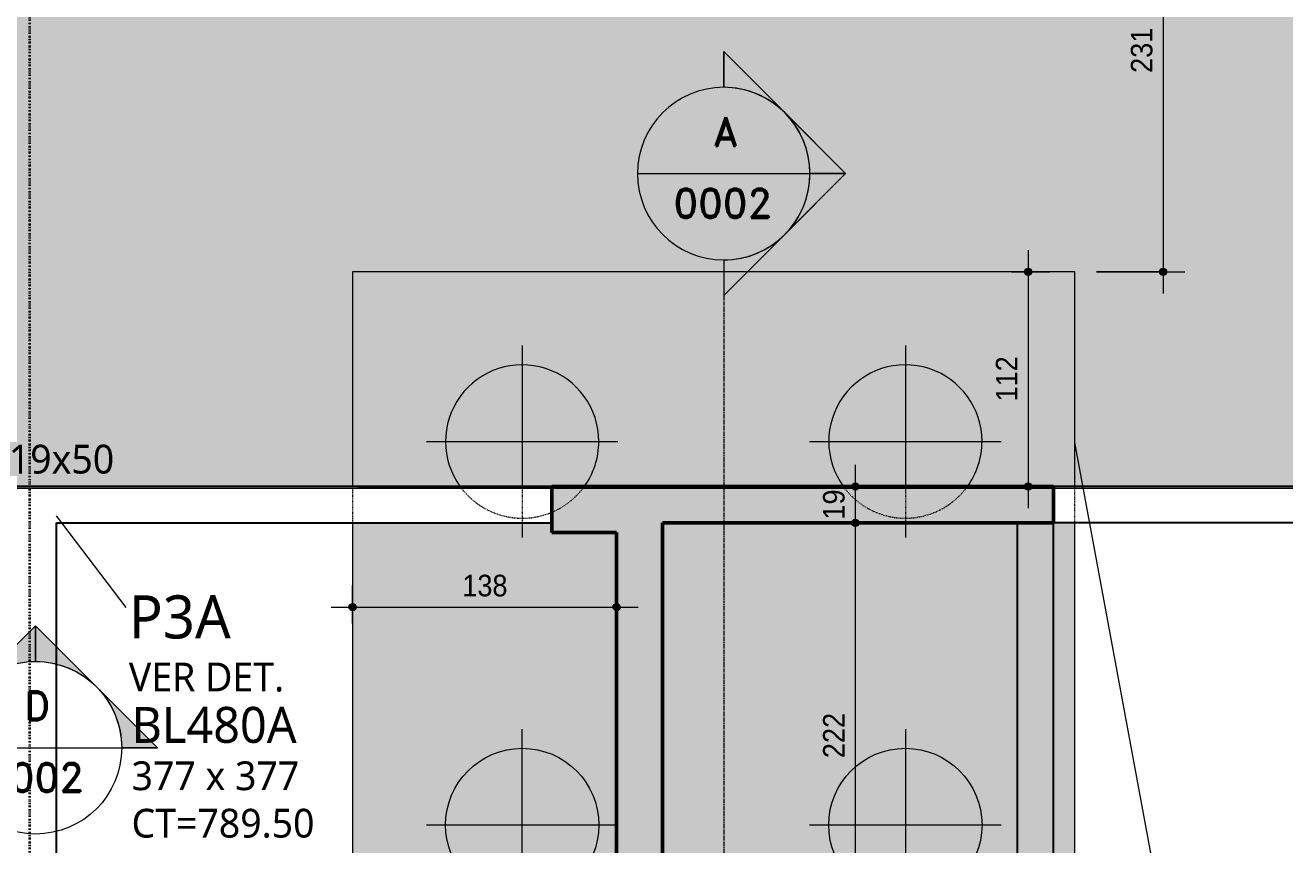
# Model space of a CAD drawing. Header units: centimetres. Extents: x -3523 to 38560, y -3196 to 88043.
# Drawn here: x -661 to -4, y 520 to 948 of the extents above; entities that cross this region are included whole.
import ezdxf

# ---------------------------------------------------------------- set-up
doc = ezdxf.new("R2010")
doc.units = ezdxf.units.CM
for name, pattern in [('Centro de 6 mm', [1.32, 0.6, -0.24, 0.24, -0.24]), ('Dash dot', [1.5875, 0.635, -0.47625, 0, -0.47625]), ('Traço', [0.635, 0.3175, -0.3175])]:
    doc.linetypes.add(name, pattern=pattern)
for name, color, linetype, lineweight in [('A-ANNO-DIMS', 7, 'Continuous', 9), ('A-ANNO-DIMS-75', 7, 'Continuous', 9), ('A-DETL-GENF', 7, 'Continuous', 18), ('A-DETL-MBND', 7, 'Continuous', 18), ('A-DETL-THIN', 7, 'Continuous', 25), ('G-ANNO-SYMB', 7, 'Continuous', 9), ('S-BEAM', 7, 'Continuous', 25), ('S-BEAM-IDEN', 7, 'Continuous', 9), ('S-COLS', 7, 'Continuous', 25), ('S-COLS-IDEN', 7, 'Continuous', 9), ('S-FNDN', 7, 'Continuous', 25), ('S-FNDN-HDLN', 7, 'Traço', 18), ('S-FNDN-IDEN', 7, 'Continuous', 9), ('S-GRID', 7, 'Continuous', 9)]:
    doc.layers.add(name, color=color, linetype=linetype, lineweight=lineweight)
doc.layers.add('A-DETL', color=7, linetype='Continuous', lineweight=18, true_color=0x00a600)
doc.styles.add('Arial_1', font='arial.ttf', dxfattribs={"width": 0.9, "height": 11.25})
doc.styles.add('Gadugi', font='gadugi.ttf', dxfattribs={"height": 15})
doc.styles.add('Gadugi_1', font='gadugi.ttf', dxfattribs={"height": 22.5})
doc.styles.add('Gadugi_2', font='gadugi.ttf', dxfattribs={"height": 18.75})
doc.styles.add('Gadugi_3', font='gadugi.ttf', dxfattribs={"height": 0.2})
doc.styles.add('RomanD', font='romand__.ttf', dxfattribs={"height": 15})
doc.dimstyles.new('PED_1_5mm_ESQ', dxfattribs={"dimscale": 30.48, "dimtxt": 11.477918, "dimasz": 0.492126, "dimexe": 0.369094, "dimexo": 0.369094, "dimgap": 0.073819, "dimtad": 1, "dimdec": 1, "dimrnd": 0.5, "dimdsep": 46, "dimtxsty": 'Arial_1', "dimblk1": 'DOTSMALL', "dimblk2": 'DOTSMALL', "dimsah": 1, "dimcen": 0.09, "dimdle": 0.369094, "dimazin": 0, "dimtfac": 1, "dimtdec": 4, "dimtix": 1, "dimtmove": 0, "dimatfit": 3, "dimfxl": 1, "dimtvp": 1, "dimtolj": 1, "dimtzin": 0, "dimarcsym": 2})

# ---------------------------------------------------------------- blocks, each defined once
blk = doc.blocks.new('PED_BLRET-4EST_R01_2019 - 377x377x170-3763710-PL B 002 - FUNDAÇÃO')
at = {"layer": 'A-DETL-MBND'}
for p, q in [((-105, 30), (-105, -43.48)), ((95, 30), (95, -43.48)), ((-155, -20), (-55, -20)), ((45, -20), (145, -20)), ((-105, -62.48), (-105, -70)), ((95, -62.48), (95, -70)), ((-105, -270), (-105, -170)), ((95, -170), (95, -270)), ((-155, -220), (-55.73, -220)), ((45, -220), (145, -220))]:
    blk.add_line(p, q, dxfattribs=at)
for centre in [(-105, -220), (95, -220)]:
    blk.add_circle(centre, 40, dxfattribs=at)
for centre, start, end in [((-105, -20), 360, 216.12497), ((95, -20), 360, 216.12497), ((-105, -20), 323.87503, 360), ((95, -20), 323.87503, 360)]:
    blk.add_arc(centre, 40, start, end, dxfattribs=at)
at = {"layer": 'S-FNDN-HDLN'}
for p, q in [((-105, -43.49), (-105, -62.48)), ((95, -43.49), (95, -62.48)), ((-55.72, -220), (-55, -220))]:
    blk.add_line(p, q, dxfattribs=at)
for centre in [(-105, -20), (95, -20)]:
    blk.add_arc(centre, 40, 216.13209, 323.86791, dxfattribs=at)
blk = doc.blocks.new('PED_TAG_PILAR_R04 - PILAR VER DET_-2523782-PL B 002 - FUNDAÇÃO')
at = {"layer": 'S-COLS-IDEN', "insert": (0.1149, -0.6328), "char_height": 0.2, "width": 1.370886, "attachment_point": 1, "style": 'Gadugi_3'}
blk.add_mtext('VER DET.', dxfattribs=at)
blk = doc.blocks.new('Corte - M_Cabeça do corte - Preenchida-2060824-PL B 002 - FUNDAÇÃO')
at = {"layer": 'G-ANNO-SYMB'}
h = blk.add_hatch(color=256, dxfattribs=at)
edge = h.paths.add_edge_path(flags=0)
edge.add_line((-0.6, 0.8485), (-0.6, 0.6))
edge.add_arc((-0.6, 0), 0.6, 90, 135)
edge.add_line((-1.0243, 0.4243), (-0.6, 0.8485))
h = blk.add_hatch(color=256, dxfattribs=at)
edge = h.paths.add_edge_path(flags=0)
edge.add_line((-0.6, 0.8485), (-0.1757, 0.4243))
edge.add_arc((-0.6, 0), 0.6, 45, 90)
edge.add_line((-0.6, 0.6), (-0.6, 0.8485))
h = blk.add_hatch(color=256, dxfattribs=at)
edge = h.paths.add_edge_path(flags=0)
edge.add_line((-1.4485, 0), (-1.0243, 0.4243))
edge.add_arc((-0.6, 0), 0.6, 135, 180)
edge.add_line((-1.2, 0), (-1.4485, 0))
h = blk.add_hatch(color=256, dxfattribs=at)
edge = h.paths.add_edge_path(flags=0)
edge.add_line((0.2485, 0), (0, 0))
edge.add_arc((-0.6, 0), 0.6, 360, 405)
edge.add_line((-0.1757, 0.4243), (0.2485, 0))
for p, q in [((-0.6, 0.8485), (-1.4485, 0)), ((-0.6, 0.8485), (-1.0243, 0.4243)), ((-0.6, 0.8485), (0.2485, 0)), ((-0.6, 0.6), (-0.6, 0.8485)), ((-0.6, 0.8485), (-0.6, 0.6)), ((-0.1757, 0.4243), (-0.6, 0.8485)), ((-1.0243, 0.4243), (-1.4485, 0)), ((0.2485, 0), (-0.1757, 0.4243)), ((-1.4485, 0), (-1.2, 0)), ((0, 0), (0.2485, 0)), ((-1.2, 0), (-1.4485, 0)), ((0, 0), (0.2485, 0))]:
    blk.add_line(p, q, dxfattribs=at)
for start, end in [(360, 180), (90, 135), (45, 90), (135, 180), (360, 45), (180, 360)]:
    blk.add_arc((-0.6, 0), 0.6, start, end, dxfattribs=at)
blk = doc.blocks.new('DIMBLOCK98-PL B 002 - FUNDAÇÃO')
at = {"layer": 'A-ANNO-DIMS-75'}
h = blk.add_hatch(color=256, dxfattribs=at)
edge = h.paths.add_edge_path(flags=0)
edge.add_arc((-227.77, 707.12), 1.87, 0, 360)
h = blk.add_hatch(color=256, dxfattribs=at)
edge = h.paths.add_edge_path(flags=0)
edge.add_arc((-227.77, 688.12), 1.87, 0, 360)
for p, q in [((-227.77, 718.37), (-227.77, 688.12)), ((-236.37, 707.12), (-216.52, 707.12)), ((-227.77, 707.12), (-236.37, 707.12)), ((-236.37, 688.12), (-216.52, 688.12)), ((-227.77, 688.12), (-236.37, 688.12))]:
    blk.add_line(p, q, dxfattribs=at)
for centre in [(-227.77, 707.12), (-227.77, 688.12)]:
    blk.add_circle(centre, 1.87, dxfattribs=at)
at = {"layer": 'A-ANNO-DIMS-75', "color": 0, "insert": (-244.63, 689.85), "char_height": 11.25, "width": 18.6472, "attachment_point": 1, "rotation": 90, "line_spacing_factor": 0.941778, "style": 'Arial_1'}
blk.add_mtext('19', dxfattribs=at)
blk = doc.blocks.new('_DotSmall')
at = {"color": 0, "linetype": 'ByBlock', "const_width": 0.5}
blk.add_lwpolyline([(-0.0625, 0, 1), (0.0625, 0, 1)], format="xyb", close=True, dxfattribs=at)
blk = doc.blocks.new('DIMBLOCK99-PL B 002 - FUNDAÇÃO')
at = {"layer": 'A-ANNO-DIMS-75'}
h = blk.add_hatch(color=256, dxfattribs=at)
edge = h.paths.add_edge_path(flags=0)
edge.add_arc((-227.77, 688.12), 1.87, 0, 360)
h = blk.add_hatch(color=256, dxfattribs=at)
edge = h.paths.add_edge_path(flags=0)
edge.add_arc((-227.77, 466.12), 1.88, 0, 360)
for p, q in [((-236.37, 688.12), (-216.52, 688.12)), ((-227.77, 688.12), (-236.37, 688.12)), ((-227.77, 688.12), (-227.77, 466.12)), ((-236.37, 466.12), (-216.52, 466.12)), ((-227.77, 466.12), (-236.37, 466.12))]:
    blk.add_line(p, q, dxfattribs=at)
for centre, radius in [((-227.77, 688.12), 1.87), ((-227.77, 466.12), 1.88)]:
    blk.add_circle(centre, radius, dxfattribs=at)
at = {"layer": 'A-ANNO-DIMS-75', "color": 0, "insert": (-244.63, 565.46), "char_height": 11.25, "width": 27.9708, "attachment_point": 1, "rotation": 90, "line_spacing_factor": 0.941778, "style": 'Arial_1'}
blk.add_mtext('222', dxfattribs=at)
blk = doc.blocks.new('DIMBLOCK111-PL B 002 - FUNDAÇÃO')
at = {"layer": 'A-ANNO-DIMS-75'}
h = blk.add_hatch(color=256, dxfattribs=at)
edge = h.paths.add_edge_path(flags=0)
edge.add_arc((-490.14, 644.24), 1.88, 0, 360)
h = blk.add_hatch(color=256, dxfattribs=at)
edge = h.paths.add_edge_path(flags=0)
edge.add_arc((-352.36, 644.24), 1.88, 0, 360)
for p, q in [((-490.14, 635.64), (-490.14, 655.49)), ((-352.36, 635.64), (-352.36, 655.49)), ((-501.39, 644.24), (-341.11, 644.24)), ((-490.14, 644.24), (-490.14, 635.64)), ((-352.36, 644.24), (-352.36, 635.64))]:
    blk.add_line(p, q, dxfattribs=at)
for centre in [(-490.14, 644.24), (-352.36, 644.24)]:
    blk.add_circle(centre, 1.88, dxfattribs=at)
at = {"layer": 'A-ANNO-DIMS-75', "color": 0, "insert": (-432.91, 661.1), "char_height": 11.25, "width": 27.9708, "attachment_point": 1, "line_spacing_factor": 0.941778, "style": 'Arial_1'}
blk.add_mtext('138', dxfattribs=at)
blk = doc.blocks.new('DIMBLOCK112-PL B 002 - FUNDAÇÃO')
at = {"layer": 'A-ANNO-DIMS-75'}
h = blk.add_hatch(color=256, dxfattribs=at)
edge = h.paths.add_edge_path(flags=0)
edge.add_arc((-137.56, 819.1), 1.87, 0, 360)
h = blk.add_hatch(color=256, dxfattribs=at)
edge = h.paths.add_edge_path(flags=0)
edge.add_arc((-137.56, 707.12), 1.87, 0, 360)
for p, q in [((-137.56, 830.35), (-137.56, 695.87)), ((-146.16, 819.1), (-126.31, 819.1)), ((-137.56, 819.1), (-146.16, 819.1)), ((-146.16, 707.12), (-126.31, 707.12)), ((-137.56, 707.12), (-146.16, 707.12))]:
    blk.add_line(p, q, dxfattribs=at)
for centre in [(-137.56, 819.1), (-137.56, 707.12)]:
    blk.add_circle(centre, 1.87, dxfattribs=at)
at = {"layer": 'A-ANNO-DIMS-75', "color": 0, "insert": (-154.42, 751.46), "char_height": 11.25, "width": 27.9708, "attachment_point": 1, "rotation": 90, "line_spacing_factor": 0.941778, "style": 'Arial_1'}
blk.add_mtext('112', dxfattribs=at)
blk = doc.blocks.new('DIMBLOCK200-PL B 002 - FUNDAÇÃO')
at = {"layer": 'A-ANNO-DIMS-75'}
h = blk.add_hatch(color=256, dxfattribs=at)
edge = h.paths.add_edge_path(flags=0)
edge.add_arc((-67.1, 1049.88), 1.88, 0, 360)
h = blk.add_hatch(color=256, dxfattribs=at)
edge = h.paths.add_edge_path(flags=0)
edge.add_arc((-67.1, 819.1), 1.88, 0, 360)
for p, q in [((-212.11, 1049.88), (-55.85, 1049.88)), ((-67.1, 1049.88), (-212.11, 1049.88)), ((-67.1, 1049.88), (-67.1, 807.85)), ((-101.89, 819.1), (-55.85, 819.1)), ((-67.1, 819.1), (-101.89, 819.1))]:
    blk.add_line(p, q, dxfattribs=at)
for centre in [(-67.1, 1049.88), (-67.1, 819.1)]:
    blk.add_circle(centre, 1.88, dxfattribs=at)
at = {"layer": 'A-ANNO-DIMS-75', "color": 0, "insert": (-83.95, 922.84), "char_height": 11.25, "width": 27.9708, "attachment_point": 1, "rotation": 90, "line_spacing_factor": 0.941778, "style": 'Arial_1'}
blk.add_mtext('231', dxfattribs=at)

msp = doc.modelspace()

# ---------------------------------------------------------------- hatches: boundary and pattern name
at = {"layer": 'A-DETL-GENF', "true_color": 0xe6e6e6}
h = msp.add_hatch(color=254, dxfattribs=at)
h.paths.add_polyline_path([(-780.089, 706.316), (-386.115, 706.316), (-386.115, 707.119), (-490.138, 707.119), (-490.138, 819.102), (-113.138, 819.102), (-113.138, 707.119), (-124.365, 707.119), (-124.365, 706.316), (43.51, 706.316), (43.51, 770.619), (70.307, 770.619), (70.307, 1173.082), (306.417, 1173.082), (147.343, 1755.323), (97.342, 1755.323), (97.342, 1835.352), (-215.981, 1835.352), (-215.981, 1756.172), (-275.96, 1756.172), (-442.089, 1296.011), (-425.073, 1285.306), (-465.011, 1221.825), (-491.496, 1238.487), (-546.599, 1166.011), (-546.599, 1141.884), (-298.365, 1141.884), (-298.365, 1214.884), (-223.365, 1214.884), (-223.365, 1049.884), (-298.365, 1049.884), (-298.365, 1122.884), (-546.599, 1122.884), (-546.599, 1094.884), (-621.599, 1094.884), (-621.599, 1169.884), (-567.522, 1169.884), (-507.641, 1248.644), (-528.493, 1261.763), (-488.554, 1325.245), (-485.408, 1323.265), (-329.119, 1756.172), (-345.981, 1756.172), (-345.981, 1866.172), (-316.578, 1866.172), (-444.521, 2197.571), (-444.83, 2197.454), (-462.562, 2244.301), (-671.366, 2785.221), (-685.288, 2823.058), (-685.488, 2822.982), (-703.22, 2869.732), (-702.555, 2869.984), (-718.743, 2913.873), (-862.537, 3299.756), (-968.123, 3253.612), (-914.305, 3339.122), (-930.385, 3349.243), (-979.853, 3270.645), (-1027.785, 3380.324), (-999.447, 3392.709), (-1318.73, 3593.658), (-1333.645, 3569.961), (-1357.562, 3585.013), (-1342.647, 3608.71), (-1358.727, 3618.831), (-1373.642, 3595.134), (-1397.12, 3609.91), (-1382.205, 3633.607), (-1824.457, 3911.949), (-1862.275, 3851.86), (-1909.247, 3881.422), (-3097.084, 1994.095), (-2170.119, 1408.797), (-2169.792, 1409.316), (-2127.476, 1382.683), (-2127.841, 1382.102), (-1767.194, 1154.384), (-1737.355, 1154.384), (-1351.153, 1779.215), (-1413.278, 1818.573), (-1373.141, 1881.929), (-1233.757, 1793.627), (-1248.497, 1770.361), (-909.742, 1557.157), (-894.827, 1580.854), (-831.352, 1540.905), (-871.302, 1477.43), (-899.843, 1495.393), (-1197.486, 1153.393), (-1178.443, 1141.408), (-1218.392, 1077.933), (-1281.867, 1117.882), (-1279.683, 1121.353), (-1695.298, 1108.989), (-1460.081, 960.469), (-1310.615, 970.198), (-1282.615, 970.198), (-1282.615, 988.119), (-857.365, 988.119), (-857.365, 707.119), (-852.365, 707.119), (-852.365, 706.316), (-787.91, 706.316)], flags=0)
h.paths.add_polyline_path([(-1711.866, 1127.504), (-1267.491, 1140.724), (-1241.918, 1181.357), (-1213.76, 1163.636), (-916.117, 1505.636), (-934.777, 1517.38), (-919.862, 1541.077), (-1258.665, 1754.311), (-1273.895, 1730.271), (-1335.101, 1769.046), (-1715.019, 1154.384), (-1711.866, 1154.384), (-1711.866, 1137.129)], flags=0)
h.paths.add_polyline_path([(317.769, 1321.247), (317.769, 1754.601), (277.762, 1754.601), (277.762, 1835.352), (227.342, 1835.352), (227.342, 1755.323), (199.175, 1755.323), (306.417, 1362.799)], flags=0)
h.paths.add_polyline_path([(-17.803, 1780.55), (-17.803, 1796.55), (-1.803, 1796.55), (-2.348, 1792.409), (-3.947, 1788.55), (-6.489, 1785.236), (-9.803, 1782.694), (-13.662, 1781.095)], flags=0)
h.paths.add_polyline_path([(-33.803, 1796.55), (-33.258, 1800.691), (-31.659, 1804.55), (-29.117, 1807.864), (-25.803, 1810.406), (-21.944, 1812.005), (-17.803, 1812.55), (-17.803, 1796.55), (-33.258, 1796.55)], flags=0)
h.paths.add_polyline_path([(-1713.322, 2040.579), (-1755.638, 2067.212), (-1745.518, 2083.292), (-1703.201, 2056.659), (-1711.577, 2043.352)], flags=0)
h.paths.add_polyline_path([(-2141.673, 2310.054), (-2183.989, 2336.687), (-2173.869, 2352.768), (-2131.552, 2326.135)], flags=0)
h.paths.add_polyline_path([(-872.017, 2476.309), (-914.333, 2502.941), (-904.213, 2519.022), (-861.896, 2492.389)], flags=0)
h.paths.add_polyline_path([(-1278.153, 2731.912), (-1320.47, 2758.545), (-1310.349, 2774.626), (-1268.033, 2747.993), (-1275.233, 2736.552)], flags=0)
h.paths.add_polyline_path([(-1706.492, 3001.506), (-1748.808, 3028.139), (-1738.688, 3044.22), (-1696.371, 3017.587)], flags=0)
h.paths.add_polyline_path([(-866.215, 3298.666), (-862.634, 3300.018), (-865.839, 3308.62), (-871.262, 3312.032), (-868.974, 3305.973)], flags=0)
at = {"layer": 'A-DETL-MBND', "true_color": 0xe6b8b7}
h = msp.add_hatch(color=9, dxfattribs=at)
h.paths.add_polyline_path([(-144.171, 442.102), (-143.365, 442.102), (-143.365, 452.119), (-328.365, 452.119), (-328.365, 442.102), (-192.888, 442.102)], flags=0)
h.paths.add_polyline_path([(-352.365, 442.102), (-347.365, 442.102), (-347.365, 452.119), (-352.365, 452.119), (-352.365, 683.119), (-386.115, 683.119), (-386.115, 688.119), (-490.138, 688.119), (-490.138, 442.102), (-386.115, 442.102)], flags=0)
h.paths.add_polyline_path([(-113.138, 442.102), (-113.138, 688.119), (-124.365, 688.119), (-124.365, 442.102)], flags=0)
h.paths.add_polyline_path([(-143.365, 466.119), (-143.365, 688.119), (-328.365, 688.119), (-328.365, 466.119), (-192.888, 466.119)], flags=0)
h.paths.add_polyline_path([(-490.138, 707.119), (-113.138, 707.119), (-113.138, 819.102), (-490.138, 819.102), (-490.138, 749.464)], flags=0)
at = {"layer": 'S-BEAM', "true_color": 0xffcc66}
msp.add_hatch(color=31, dxfattribs=at).paths.add_polyline_path([(-124.365, -7.881), (-124.365, 688.119), (-143.365, 688.119), (-143.365, -7.881)], flags=0)
at = {"layer": 'S-COLS', "true_color": 0x808080}
msp.add_hatch(color=8, dxfattribs=at).paths.add_polyline_path([(-328.365, 452.119), (-328.365, 688.119), (-124.365, 688.119), (-124.365, 707.119), (-386.115, 707.119), (-386.115, 683.119), (-352.365, 683.119), (-352.365, 452.119), (-332.663, 452.119)], flags=0)

# ---------------------------------------------------------------- linework, layer by layer
at = {"layer": 'A-DETL', "color": 7}
msp.add_line((-857.365, 706.316), (43.51, 706.316), dxfattribs=at)
at = {"layer": 'A-DETL-MBND'}
for p, q in [((-113.138, 819.102), (-490.138, 819.102)), ((-490.138, 819.102), (-490.138, 707.119)), ((-113.138, 707.119), (-113.138, 819.102)), ((-490.138, 688.119), (-490.138, 442.102)), ((-113.138, 442.102), (-113.138, 688.119))]:
    msp.add_line(p, q, dxfattribs=at)
at = {"layer": 'A-DETL-THIN', "color": 9, "lineweight": 18, "true_color": 0xc0c0c0}
for p, q in [((35.135, -69.254), (-113.138, 730.091)), ((-608.436, 644.006), (-644.731, 691.783))]:
    msp.add_line(p, q, dxfattribs=at)
at = {"layer": 'A-DETL-THIN'}
msp.add_line((-487.365, 707.119), (-387.365, 707.119), dxfattribs=at)
at = {"layer": 'G-ANNO-SYMB'}
for p, q in [((-341.46, 870.312), (-251.46, 870.312)), ((-700.689, 570.866), (-610.689, 570.866))]:
    msp.add_line(p, q, dxfattribs=at)
at = {"layer": 'G-ANNO-SYMB', "linetype": 'Centro de 6 mm'}
msp.add_line((-296.46, 825.312), (-296.46, -413.19), dxfattribs=at)
at = {"layer": 'S-BEAM'}
for p, q in [((-386.115, 707.119), (-794.231, 707.119)), ((43.51, 707.119), (-124.365, 707.119)), ((-644.731, 293.773), (-644.731, 688.119)), ((-644.731, 688.119), (-386.115, 688.119)), ((-143.365, 688.119), (-143.365, 466.119)), ((-124.365, -7.881), (-124.365, 688.119)), ((43.51, 688.119), (-124.365, 688.119))]:
    msp.add_line(p, q, dxfattribs=at)
at = {"layer": 'S-COLS', "lineweight": 50}
for p, q in [((-124.365, 707.119), (-386.115, 707.119)), ((-386.115, 707.119), (-386.115, 683.119)), ((-124.365, 688.119), (-124.365, 707.119)), ((-328.365, 452.119), (-328.365, 688.119)), ((-328.365, 688.119), (-124.365, 688.119)), ((-386.115, 683.119), (-352.365, 683.119)), ((-352.365, 683.119), (-352.365, 452.119))]:
    msp.add_line(p, q, dxfattribs=at)
at = {"layer": 'S-FNDN-HDLN'}
for p, q in [((-490.138, 707.114), (-490.138, 688.124)), ((-113.138, 688.124), (-113.138, 707.114))]:
    msp.add_line(p, q, dxfattribs=at)
at = {"layer": 'S-GRID', "color": 6, "linetype": 'Dash dot', "lineweight": 35, "true_color": 0xff00ff}
msp.add_line((-658.86, 3240.549), (-658.86, -1018.232), dxfattribs=at)

# ---------------------------------------------------------------- block references
at = {"layer": 'G-ANNO-SYMB', "xscale": 74.99999999999996, "yscale": 74.99999999999996, "zscale": 74.99999999999996, "rotation": 269.9999999999996}
msp.add_blockref('Corte - M_Cabeça do corte - Preenchida-2060824-PL B 002 - FUNDAÇÃO', (-296.46, 825.312), dxfattribs=at)
at = {"layer": 'G-ANNO-SYMB', "extrusion": (0, 0, -1), "xscale": 74.99999999999996, "yscale": 74.99999999999996, "zscale": 74.99999999999996}
msp.add_blockref('Corte - M_Cabeça do corte - Preenchida-2060824-PL B 002 - FUNDAÇÃO', (700.689, 570.866), dxfattribs=at)
at = {"layer": 'S-COLS-IDEN', "xscale": 74.99999999999996, "yscale": 74.99999999999996, "zscale": 74.99999999999996}
msp.add_blockref('PED_TAG_PILAR_R04 - PILAR VER DET_-2523782-PL B 002 - FUNDAÇÃO', (-615.557, 662.735), dxfattribs=at)
at = {"layer": 'S-FNDN', "linetype": 'Traço', "lineweight": 18}
msp.add_blockref('PED_BLRET-4EST_R01_2019 - 377x377x170-3763710-PL B 002 - FUNDAÇÃO', (-296.638, 750.602), dxfattribs=at)

# ---------------------------------------------------------------- texts
at = {"layer": 'G-ANNO-SYMB', "char_height": 15, "attachment_point": 1, "style": 'RomanD'}
for s, insert, width in [('A', (-301.804, 899.747), 16.83544), ('0002', (-322.654, 862.329), 67.34175), ('D', (-661.521, 600.3), 18.03797), ('0002', (-681.883, 562.883), 67.34175)]:
    msp.add_mtext(s, dxfattribs=dict(at, insert=insert, width=width))
at = {"layer": 'S-BEAM-IDEN', "insert": (-669.631, 728.911), "char_height": 15, "width": 67.34175, "attachment_point": 1, "style": 'Gadugi'}
msp.add_mtext('19x50', dxfattribs=at)
at = {"layer": 'S-COLS-IDEN', "insert": (-606.942, 650.38), "char_height": 22.5, "width": 67.34175, "attachment_point": 1, "style": 'Gadugi_1'}
msp.add_mtext('P3A', dxfattribs=at)
at = {"layer": 'S-FNDN-IDEN', "color": 5, "true_color": 0x0000ff, "insert": (-605.557, 592.184), "char_height": 18.75, "width": 105.82275, "attachment_point": 1, "style": 'Gadugi_2'}
msp.add_mtext('BL480A', dxfattribs=at)
at = {"layer": 'S-FNDN-IDEN', "char_height": 15, "attachment_point": 1, "style": 'Gadugi'}
for s, insert, width in [('377 x 377', (-605.557, 563.771), 109.43034), ('CT=789.50', (-605.557, 539.041), 122.05692)]:
    msp.add_mtext(s, dxfattribs=dict(at, insert=insert, width=width))

# ---------------------------------------------------------------- dimensions: what is measured, and where the dimension line sits
at = {"layer": 'A-ANNO-DIMS'}
for base, p1, p2, angle, override, picture, middle in [((-67.099, 819.102), (-223.365, 1049.884), (-113.138, 819.102), 90, {"dimpost": '<>', "dimfxl": 255.753978}, 'DIMBLOCK200-PL B 002 - FUNDAÇÃO', (-75.097, 934.493)), ((-137.564, 707.119), (-134.912, 819.102), (-134.912, 707.119), 90, {"dimpost": '<>', "dimfxl": 111.983027}, 'DIMBLOCK112-PL B 002 - FUNDAÇÃO', (-145.462, 763.111)), ((-227.775, 688.119), (-225.123, 707.119), (-225.123, 688.119), 90, {"dimpost": '<>', "dimfxl": 19}, 'DIMBLOCK98-PL B 002 - FUNDAÇÃO', (-235.768, 697.619)), ((-227.775, 466.119), (-225.123, 688.119), (-225.123, 466.119), 270, {"dimpost": '<>', "dimfxl": 222.000095}, 'DIMBLOCK99-PL B 002 - FUNDAÇÃO', (-235.673, 577.119))]:
    dim = msp.add_linear_dim(base=base, p1=p1, p2=p2, angle=angle, dimstyle='PED_1_5mm_ESQ', override=override, dxfattribs=at)
    dim.commit()
    dim.dimension.update_dxf_attribs({"geometry": picture, "text_midpoint": middle})
dim = msp.add_linear_dim(base=(-352.365, 644.241), p1=(-490.138, 646.893), p2=(-352.365, 646.893), dimstyle='PED_1_5mm_ESQ', override={"dimpost": '<>', "dimfxl": 137.773794}, dxfattribs=at)
dim.commit()
dim.dimension.update_dxf_attribs({"geometry": 'DIMBLOCK111-PL B 002 - FUNDAÇÃO', "text_midpoint": (-421.251, 652.239)})

doc.saveas('drawing.dxf')
